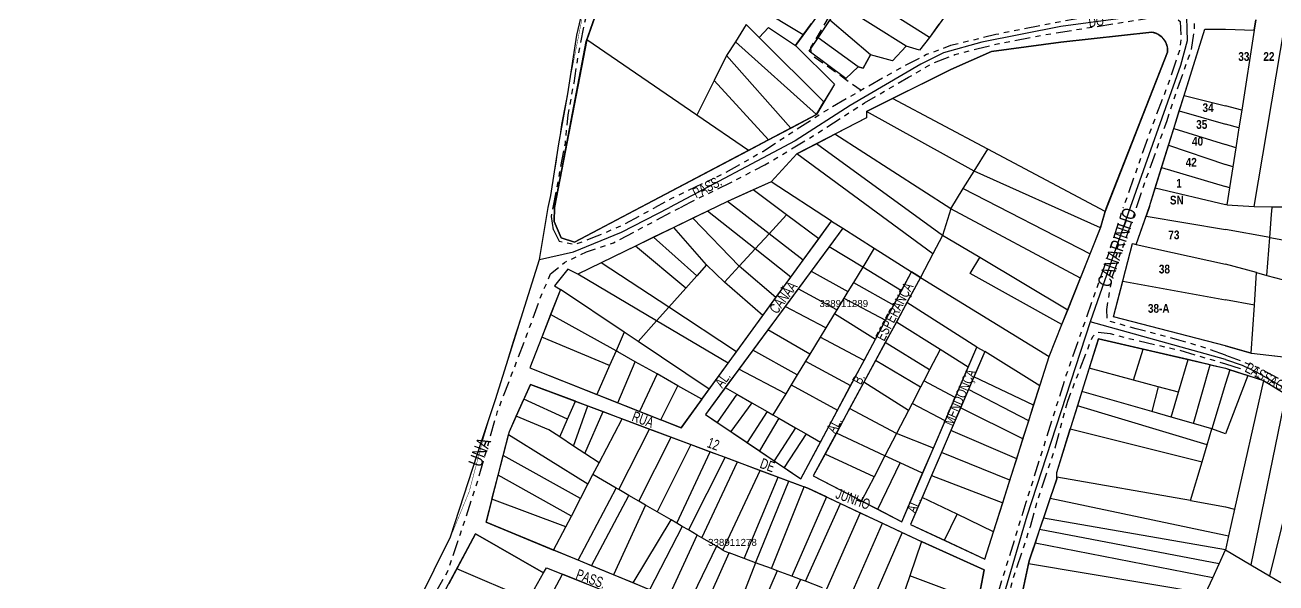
# Model space of a CAD drawing. Extents: x 207770 to 208809, y 4847431 to 4849212.
# Drawn here: x 207770.1 to 208129.2, y 4847852.4 to 4848012.6 of the extents above; entities that cross this region are included whole.
import ezdxf
from ezdxf.enums import TextEntityAlignment as Align

# ---------------------------------------------------------------- set-up
doc = ezdxf.new("R2010")
doc.units = 0
doc.header["$LTSCALE"] = 1.5
doc.header["$MEASUREMENT"] = 0
doc.linetypes.add('TRACO_15', pattern=[3, 2, -1])
doc.linetypes.add('TRACO_25', pattern=[8, 3, -1, 1, -1, 1, -1])
for name, color, linetype in [('CD-MALHA-LOTES', 40, 'CONTINUOUS'), ('CD_TXT_QUADRA', 1, 'CONTINUOUS'), ('LM-LIM-SETOR-FISCAL', 7, 'CONTINUOUS'), ('RU-QUADRAS', 6, 'CONTINUOUS'), ('SV-CAMINHO-TRILHA', 20, 'CONTINUOUS'), ('SV-EIXO-ROD-ESTR', 7, 'CONTINUOUS'), ('SV-EIXO-RUA-N-PAV', 6, 'CONTINUOUS'), ('SV-EST-M-N-PAV', 20, 'CONTINUOUS'), ('SV-RUA-NAO-PAV-S-GUIA-C-GUIA', 7, 'CONTINUOUS'), ('SV-TXT-RUA-N-PAV-S-GUIA-C-GUIA', 7, 'CONTINUOUS'), ('Th_NmrPort', 7, 'CONTINUOUS')]:
    doc.layers.add(name, color=color, linetype=linetype)
doc.styles.add('ARIAL', font='ARIAL.TTF')
doc.styles.get("Standard").update_dxf_attribs({"font": 'swisscbo.ttf'})
doc.linetypes.add('Limite', pattern='A,20,-3,[130,ltypeshp.shx,S=6.35,R=0,X=0,Y=0],-3,20', length=46)

msp = doc.modelspace()

# ---------------------------------------------------------------- linework, layer by layer
at = {"layer": 'CD-MALHA-LOTES', "linetype": 'Continuous'}
for p, q in [((208123.46, 4848014.03), (208122.97, 4848011.12)), ((208102.83, 4847992.36), (208108.74, 4848011.38)), ((208108.74, 4848011.38), (208114.75, 4848011.38)), ((208114.75, 4848011.38), (208122.97, 4848011.12)), ((208122.97, 4848011.12), (208119.37, 4847988.15)), ((208122.93, 4847960.41), (208131.78, 4848012.59)), ((208101.44, 4847987.9), (208102.83, 4847992.36)), ((208102.83, 4847992.36), (208114.75, 4847989.35)), ((208119.37, 4847988.15), (208114.75, 4847989.35)), ((208099.88, 4847982.89), (208101.44, 4847987.9)), ((208101.44, 4847987.9), (208114.75, 4847984.11)), ((208119.37, 4847988.15), (208118.57, 4847983.03)), ((208098.38, 4847978.04), (208099.88, 4847982.89)), ((208099.88, 4847982.89), (208114.75, 4847978.27)), ((208118.57, 4847983.03), (208114.75, 4847984.11)), ((208118.57, 4847983.03), (208117.68, 4847977.33)), ((208117.68, 4847977.33), (208114.75, 4847978.27)), ((208096.38, 4847971.64), (208098.38, 4847978.04)), ((208098.38, 4847978.04), (208114.75, 4847972.49)), ((208117.68, 4847977.33), (208116.82, 4847971.8)), ((208094.57, 4847965.8), (208096.38, 4847971.64)), ((208096.38, 4847971.64), (208114.75, 4847966.16)), ((208116.82, 4847971.8), (208114.75, 4847972.49)), ((208116.82, 4847971.8), (208115.88, 4847965.85)), ((208092.9, 4847960.43), (208094.57, 4847965.8)), ((208094.57, 4847965.8), (208114.68, 4847960.99)), ((208115.88, 4847965.85), (208114.75, 4847966.16)), ((208115.88, 4847965.85), (208115.11, 4847960.9)), ((208092.9, 4847960.43), (208091.95, 4847957.72)), ((208115.11, 4847960.9), (208114.68, 4847960.99)), ((208115.11, 4847960.9), (208122.93, 4847960.41)), ((208122.93, 4847960.41), (208128.1, 4847960.39)), ((208127.92, 4847958.2), (208128.08, 4847960.14)), ((208128.1, 4847960.39), (208128.08, 4847960.14)), ((208128.1, 4847960.39), (208132, 4847960.38)), ((208089.1, 4847949.57), (208091.95, 4847957.72)), ((208091.95, 4847957.72), (208114.68, 4847953.89)), ((208127.41, 4847951.58), (208127.92, 4847958.2)), ((208127.41, 4847951.58), (208114.68, 4847953.89)), ((208085.25, 4847939.02), (208088.06, 4847949.8)), ((208088.06, 4847949.8), (208089.1, 4847949.57)), ((208089.1, 4847949.57), (208114.68, 4847943.93)), ((208126.55, 4847940.67), (208127.41, 4847951.58)), ((208127.41, 4847951.58), (208133.31, 4847950.51)), ((208123.63, 4847941.47), (208114.68, 4847943.93)), ((208082.58, 4847928.8), (208085.25, 4847939.02)), ((208085.25, 4847939.02), (208114.68, 4847933.66)), ((208123.02, 4847932.1), (208123.63, 4847941.47)), ((208123.63, 4847941.47), (208126.55, 4847940.67)), ((208126.55, 4847940.67), (208131.01, 4847939.48)), ((208123.02, 4847932.1), (208114.68, 4847933.66)), ((208122.13, 4847918.31), (208123.02, 4847932.1)), ((208114.7, 4847920.49), (208082.58, 4847928.8)), ((208114.7, 4847920.49), (208122.13, 4847918.31)), ((208122.23, 4847918.27), (208122.13, 4847918.31)), ((208130.51, 4847917.31), (208122.23, 4847918.27))]:
    msp.add_line(p, q, dxfattribs=at)
at = {"layer": 'CD-MALHA-LOTES'}
for points in [[(207955.84, 4848077.89), (207931.37, 4848008.35)], [(208029.74, 4848009), (208007.29, 4848023.19)], [(207993.51, 4848009.71), (207980.3, 4848017.71)], [(208023.07, 4848006.52), (208004.08, 4848018.38)], [(207977.13, 4848012.7), (207974.01, 4848007.77)], [(207980.84, 4848009), (207977.13, 4848012.7)], [(207980.84, 4848009), (207983.48, 4848011.84), (207991.31, 4848006.68)], [(207993.51, 4848009.71), (207995.87, 4848012.95)], [(207997.78, 4848008.92), (208001.14, 4848013.96)], [(208012.78, 4848004.04), (208001.14, 4848013.96)], [(208032.47, 4848012.76), (208029.74, 4848009)], [(207931.37, 4848008.35), (207922.06, 4847960.19), (207921.96, 4847956.1), (207923.97, 4847951.46), (207927.86, 4847950.26), (207946.72, 4847960.19), (207977.83, 4847976.57)], [(207962.99, 4847986.72), (207931.37, 4848008.35)], [(207974.01, 4848007.77), (207971.5, 4848003.82)], [(207997.28, 4847986.82), (207974.01, 4848007.77)], [(207999.44, 4847990.47), (207980.84, 4848009)], [(207991.31, 4848006.68), (207993.51, 4848009.71)], [(208009.27, 4848000.54), (208005.75, 4847997.18), (207995.23, 4848005.09), (207997.78, 4848008.92)], [(208009.27, 4848000.54), (207997.78, 4848008.92)], [(208029.74, 4848009), (208026.84, 4848005.29), (208023.07, 4848006.52)], [(207971.5, 4848003.82), (207967.92, 4847996.62)], [(207989.98, 4847982.97), (207971.5, 4848003.82)], [(207991.31, 4848006.68), (208002.49, 4847995.61), (207999.44, 4847990.47)], [(208009.27, 4848000.54), (208010.69, 4848000.13), (208012.78, 4848004.04)], [(208023.07, 4848006.52), (208019.09, 4848002.3), (208012.78, 4848004.04)], [(207967.92, 4847996.62), (207962.99, 4847986.72)], [(207983.55, 4847979.59), (207967.92, 4847996.62)], [(207997.28, 4847986.82), (207999.44, 4847990.47)], [(208011.63, 4847987.76), (208019.11, 4847991.47)], [(208046.5, 4847976.87), (208019.11, 4847991.47)], [(207977.83, 4847976.57), (207962.99, 4847986.72)], [(207989.98, 4847982.97), (207997.28, 4847986.82)], [(208011.63, 4847987.76), (208011.63, 4847985.92), (208002.59, 4847981.22)], [(208042.55, 4847970.6), (208011.63, 4847987.76)], [(207983.55, 4847979.59), (207989.98, 4847982.97)], [(207977.83, 4847976.57), (207983.55, 4847979.59)], [(207991.66, 4847975.53), (207997.28, 4847978.45)], [(207997.28, 4847978.45), (208002.59, 4847981.22)], [(208033.52, 4847952.17), (207997.28, 4847978.45)], [(208035.88, 4847959.78), (208002.59, 4847981.22)], [(207984.32, 4847967.58), (207991.66, 4847975.53)], [(208030.71, 4847946.83), (207991.66, 4847975.53)], [(208042.55, 4847970.6), (208046.5, 4847976.87)], [(208080.21, 4847959.06), (208046.5, 4847976.87)], [(207984.32, 4847967.58), (207979.13, 4847965.21)], [(208001.59, 4847956.2), (207984.32, 4847967.58)], [(208039.4, 4847965.59), (208042.55, 4847970.6)], [(208078.88, 4847954.32), (208042.55, 4847970.6)], [(207979.13, 4847965.21), (207971.8, 4847961.87)], [(207988.74, 4847958.06), (207979.13, 4847965.21)], [(208035.88, 4847959.78), (208039.4, 4847965.59)], [(208039.4, 4847965.59), (208075.89, 4847946.85)], [(207971.8, 4847961.87), (207966, 4847959.16)], [(207983.71, 4847952.62), (207971.8, 4847961.87)], [(207961.76, 4847957.09), (207956.33, 4847954.44)], [(207966, 4847959.16), (207961.76, 4847957.09)], [(207975.14, 4847943.35), (207961.76, 4847957.09)], [(207979.69, 4847948.27), (207966, 4847959.16)], [(207983.71, 4847952.62), (207988.74, 4847958.06)], [(207997.95, 4847951.21), (207988.74, 4847958.06)], [(208035.88, 4847959.78), (208033.52, 4847952.17)], [(208073.09, 4847939.87), (208035.88, 4847959.78)], [(208078.88, 4847954.32), (208080.21, 4847959.06)], [(207956.33, 4847954.44), (207950.54, 4847951.61)], [(207965.75, 4847943.73), (207956.33, 4847954.44)], [(207997.95, 4847951.21), (208001.59, 4847956.2)], [(208004.89, 4847954.19), (208000.97, 4847948.89)], [(208001.59, 4847956.2), (208004.89, 4847954.19)], [(208004.89, 4847954.19), (208013.89, 4847948.47)], [(208075.89, 4847946.85), (208078.88, 4847954.32)], [(207950.54, 4847951.61), (207945.39, 4847949.1)], [(207962.93, 4847940.57), (207950.54, 4847951.61)], [(207979.69, 4847948.27), (207983.71, 4847952.62)], [(207993.47, 4847945.05), (207983.71, 4847952.62)], [(207993.47, 4847945.05), (207997.95, 4847951.21)], [(208033.52, 4847952.17), (208030.71, 4847946.83)], [(208044.18, 4847945.79), (208033.52, 4847952.17)], [(207945.39, 4847949.1), (207935.51, 4847944.27)], [(207959.77, 4847937.02), (207945.39, 4847949.1)], [(207975.14, 4847943.35), (207979.69, 4847948.27)], [(207989.9, 4847940.15), (207979.69, 4847948.27)], [(208000.97, 4847948.89), (207995.79, 4847941.87)], [(208010.58, 4847943.04), (208000.97, 4847948.89)], [(208013.89, 4847948.47), (208010.58, 4847943.04)], [(208013.89, 4847948.47), (208024.56, 4847941.69)], [(208030.71, 4847946.83), (208027.14, 4847940.05)], [(208067.77, 4847926.58), (208041.45, 4847941.22), (208044.18, 4847945.79)], [(208069.41, 4847930.68), (208044.18, 4847945.79)], [(208073.09, 4847939.87), (208075.89, 4847946.85)], [(207928.79, 4847940.99), (207925.95, 4847942.49), (207922.13, 4847937.67), (207923.78, 4847936.59)], [(207935.51, 4847944.27), (207928.79, 4847940.99)], [(207954.89, 4847931.54), (207935.51, 4847944.27)], [(207965.75, 4847943.73), (207962.93, 4847940.57)], [(207970.86, 4847938.72), (207965.75, 4847943.73)], [(207970.86, 4847938.72), (207975.14, 4847943.35)], [(207985.65, 4847934.31), (207975.77, 4847942.71), (207975.14, 4847943.35)], [(207989.9, 4847940.15), (207993.47, 4847945.05)], [(208010.58, 4847943.04), (208007.92, 4847938.67)], [(208021.67, 4847936.28), (208010.58, 4847943.04)], [(207951.39, 4847927.61), (207928.79, 4847940.99)], [(207962.93, 4847940.57), (207959.77, 4847937.02)], [(207981.89, 4847929.16), (207970.86, 4847938.72)], [(207985.65, 4847934.31), (207989.9, 4847940.15)], [(207995.79, 4847941.87), (207992.09, 4847936.86)], [(207995.79, 4847941.87), (208006.34, 4847936.06)], [(208007.92, 4847938.67), (208006.34, 4847936.06)], [(208007.92, 4847938.67), (208019.46, 4847932.14)], [(208021.67, 4847936.28), (208024.56, 4847941.69)], [(208027.14, 4847940.05), (208023.25, 4847932.85)], [(208027.14, 4847940.05), (208026.84, 4847940.24), (208024.56, 4847941.69)], [(208027.14, 4847940.05), (208064.11, 4847917.43)], [(208069.41, 4847930.68), (208073.09, 4847939.87)], [(207923.78, 4847936.59), (207920.99, 4847929.42)], [(207942.1, 4847924.34), (207923.78, 4847936.59)], [(207959.77, 4847937.02), (207954.89, 4847931.54)], [(207992.09, 4847936.86), (207988.31, 4847931.74)], [(208003.12, 4847930.77), (207992.09, 4847936.86)], [(208006.34, 4847936.06), (208005.19, 4847934.17)], [(208019.46, 4847932.14), (208021.67, 4847936.28)], [(207954.89, 4847931.54), (207951.39, 4847927.61)], [(207974.33, 4847918.77), (207954.89, 4847931.54)], [(207981.89, 4847929.16), (207985.65, 4847934.31)], [(207988.31, 4847931.74), (207983.34, 4847925.02)], [(207999.98, 4847925.62), (207988.31, 4847931.74)], [(208005.19, 4847934.17), (208003.12, 4847930.77)], [(208005.19, 4847934.17), (208017.13, 4847927.78)], [(208017.13, 4847927.78), (208019.46, 4847932.14)], [(208023.25, 4847932.85), (208020.24, 4847927.28)], [(208043.31, 4847920.04), (208023.25, 4847932.85)], [(207920.99, 4847929.42), (207918.46, 4847922.9)], [(207939.75, 4847918.98), (207920.99, 4847929.42)], [(207974.33, 4847918.77), (207981.89, 4847929.16)], [(208002.49, 4847929.74), (207999.98, 4847925.62)], [(208003.12, 4847930.77), (208002.49, 4847929.74)], [(208002.49, 4847929.74), (208014.24, 4847922.36)], [(208067.77, 4847926.58), (208069.41, 4847930.68)], [(207942.1, 4847924.34), (207939.75, 4847918.98)], [(207946.1, 4847921.67), (207942.1, 4847924.34)], [(207951.39, 4847927.61), (207946.1, 4847921.67)], [(207971.92, 4847915.46), (207951.39, 4847927.61)], [(207983.34, 4847925.02), (207979.05, 4847919.21)], [(207995.41, 4847918.09), (207983.34, 4847925.02)], [(207999.98, 4847925.62), (207998.36, 4847922.95)], [(208014.24, 4847922.36), (208017.13, 4847927.78)], [(208020.24, 4847927.28), (208017.06, 4847921.39)], [(208032.8, 4847919.4), (208020.24, 4847927.28)], [(208064.11, 4847917.43), (208067.77, 4847926.58)], [(207918.46, 4847922.9), (207915.04, 4847914.09), (207934.27, 4847906.48)], [(207937.91, 4847914.79), (207918.46, 4847922.9)], [(207966.5, 4847908.02), (207946.1, 4847921.67)], [(207998.36, 4847922.95), (207995.41, 4847918.09)], [(208010.98, 4847916.26), (207998.36, 4847922.95)], [(208010.98, 4847916.26), (208014.24, 4847922.36)], [(208017.06, 4847921.39), (208014.29, 4847916.25)], [(208029.79, 4847913.6), (208017.06, 4847921.39)], [(208091.05, 4847919.51), (208078.22, 4847922.5), (208075.57, 4847914)], [(207939.75, 4847918.98), (207937.91, 4847914.79)], [(207945.24, 4847915.9), (207940.27, 4847918.69), (207939.75, 4847918.98)], [(207971.92, 4847915.46), (207974.33, 4847918.77)], [(207979.05, 4847919.21), (207975, 4847913.73)], [(207991.78, 4847912.13), (207979.05, 4847919.21)], [(207995.41, 4847918.09), (207994.15, 4847916.03)], [(208032.8, 4847919.4), (208029.79, 4847913.6)], [(208040.86, 4847914.34), (208032.8, 4847919.4)], [(208040.86, 4847914.34), (208043.31, 4847920.04)], [(208045.65, 4847918.81), (208042.51, 4847911.53)], [(208043.31, 4847920.04), (208045.65, 4847918.81)], [(208061.43, 4847908.99), (208045.65, 4847918.81)], [(208061.43, 4847908.99), (208064.11, 4847917.43)], [(208088.33, 4847910.57), (208091.05, 4847919.51)], [(208104.02, 4847916.49), (208091.05, 4847919.51)], [(207937.91, 4847914.79), (207934.27, 4847906.48)], [(207940.3, 4847904.09), (207945.24, 4847915.9)], [(207951.53, 4847912.37), (207945.24, 4847915.9)], [(207966.5, 4847908.02), (207971.92, 4847915.46)], [(207975, 4847913.73), (207971.13, 4847908.49)], [(207988.48, 4847906.71), (207975, 4847913.73)], [(207994.15, 4847916.03), (207991.78, 4847912.13)], [(207994.15, 4847916.03), (208007.11, 4847909.02)], [(208007.11, 4847909.02), (208010.98, 4847916.26)], [(208014.29, 4847916.25), (208010.9, 4847909.98)], [(208027.17, 4847908.56), (208014.29, 4847916.25)], [(208029.79, 4847913.6), (208028.15, 4847910.44)], [(208037.1, 4847905.61), (208040.86, 4847914.34)], [(208075.57, 4847914), (208073.5, 4847907.34)], [(208088.33, 4847910.57), (208075.57, 4847914)], [(208101.22, 4847907.1), (208104.02, 4847916.49)], [(208110.27, 4847915.03), (208104.02, 4847916.49)], [(208105.55, 4847898.12), (208110.27, 4847915.03)], [(208110.27, 4847915.03), (208114.72, 4847914), (208115.95, 4847913.6)], [(207951.53, 4847912.37), (207946.47, 4847901.64)], [(207957.52, 4847909.01), (207951.53, 4847912.37)], [(207991.78, 4847912.13), (207990.03, 4847909.26)], [(208010.9, 4847909.98), (208006.82, 4847902.42)], [(208023.71, 4847901.9), (208010.9, 4847909.98)], [(208028.15, 4847910.44), (208027.17, 4847908.56)], [(208037.1, 4847905.61), (208028.15, 4847910.44)], [(208042.51, 4847911.53), (208040.95, 4847907.9)], [(208059.64, 4847903.37), (208042.51, 4847911.53)], [(208095.41, 4847908.66), (208088.33, 4847910.57)], [(207928.08, 4847904.54), (207915.16, 4847909.38), (207913.27, 4847905.12)], [(207934.27, 4847906.48), (207940.3, 4847904.09)], [(207952.65, 4847899.19), (207957.52, 4847909.01)], [(207964.41, 4847905.15), (207957.52, 4847909.01)], [(207964.41, 4847905.15), (207966.5, 4847908.02)], [(207971.13, 4847908.49), (207965.43, 4847900.77), (207968.83, 4847898.47)], [(207974.44, 4847906.59), (207968.83, 4847898.47)], [(207971.13, 4847908.49), (207974.44, 4847906.59)], [(207974.44, 4847906.59), (207978.75, 4847904.12)], [(207988.48, 4847906.71), (207984.79, 4847900.65)], [(207990.03, 4847909.26), (207988.48, 4847906.71)], [(207990.03, 4847909.26), (208003.34, 4847901.96)], [(208003.34, 4847901.96), (208007.11, 4847909.02)], [(208027.17, 4847908.56), (208024.75, 4847903.89)], [(208040.95, 4847907.9), (208038.69, 4847902.64)], [(208058.22, 4847898.87), (208040.95, 4847907.9)], [(208059.64, 4847903.37), (208061.43, 4847908.99)], [(208073.5, 4847907.34), (208072.23, 4847903.26)], [(208093.6, 4847901.56), (208073.5, 4847907.34)], [(208095.41, 4847908.66), (208093.6, 4847901.56)], [(208101.22, 4847907.1), (208095.41, 4847908.66)], [(208099.1, 4847899.98), (208101.22, 4847907.1)], [(207911.12, 4847900.25), (207913.27, 4847905.12)], [(207925.81, 4847899.37), (207913.27, 4847905.12)], [(207925.81, 4847899.37), (207928.08, 4847904.54)], [(207927.54, 4847891.68), (207931.68, 4847903.19)], [(207928.08, 4847904.54), (207931.68, 4847903.19)], [(207931.68, 4847903.19), (207936.07, 4847901.55)], [(207940.3, 4847904.09), (207946.47, 4847901.64)], [(207964.41, 4847905.15), (207958.41, 4847896.91), (207952.65, 4847899.19)], [(207978.75, 4847904.12), (207972.7, 4847895.86)], [(207978.75, 4847904.12), (207983.15, 4847901.59)], [(208024.75, 4847903.89), (208023.71, 4847901.9)], [(208034.24, 4847898.95), (208024.75, 4847903.89)], [(208034.24, 4847898.95), (208037.1, 4847905.61)], [(208058.22, 4847898.87), (208059.64, 4847903.37)], [(208072.23, 4847903.26), (208070.16, 4847896.62)], [(208109.43, 4847891.98), (208072.23, 4847903.26)], [(207908.92, 4847894.93), (207909.15, 4847895.82), (207911.12, 4847900.25)], [(207923.59, 4847894.31), (207920.5, 4847896.36), (207911.12, 4847900.25)], [(207923.59, 4847894.31), (207925.81, 4847899.37)], [(207930.8, 4847889.52), (207936.07, 4847901.55)], [(207934.87, 4847886.82), (207941.48, 4847899.53)], [(207936.07, 4847901.55), (207941.48, 4847899.53)], [(207941.48, 4847899.53), (207949.41, 4847896.56)], [(207946.47, 4847901.64), (207952.65, 4847899.19)], [(207983.15, 4847901.59), (207977.41, 4847892.68)], [(207986.47, 4847899.68), (207980.96, 4847890.28)], [(207983.15, 4847901.59), (207984.79, 4847900.65)], [(207984.79, 4847900.65), (207986.47, 4847899.68)], [(207986.47, 4847899.68), (207991.32, 4847896.91)], [(207998.46, 4847892.81), (208003.34, 4847901.96)], [(208006.82, 4847902.42), (208003, 4847895.35)], [(208020.28, 4847895.29), (208006.82, 4847902.42)], [(208023.71, 4847901.9), (208020.28, 4847895.29)], [(208038.69, 4847902.64), (208035.89, 4847896.15)], [(208056.58, 4847893.73), (208038.69, 4847902.64)], [(208099.1, 4847899.98), (208093.6, 4847901.56)], [(208105.55, 4847898.12), (208099.1, 4847899.98)], [(207940.56, 4847879.17), (207949.41, 4847896.56)], [(207949.41, 4847896.56), (207955.6, 4847894.24)], [(207968.83, 4847898.47), (207972.7, 4847895.86)], [(207972.7, 4847895.86), (207977.41, 4847892.68)], [(207991.32, 4847896.91), (207985.14, 4847887.46)], [(207991.32, 4847896.91), (207994.37, 4847895.15)], [(208030.86, 4847891.1), (208034.24, 4847898.95)], [(208035.89, 4847896.15), (208033.18, 4847889.84)], [(208054.77, 4847888), (208035.89, 4847896.15)], [(208056.58, 4847893.73), (208058.22, 4847898.87)], [(208066.29, 4847882.73), (208066.26, 4847884.09), (208070.16, 4847896.62)], [(208070.16, 4847896.62), (208107.98, 4847887.17)], [(208110.81, 4847896.61), (208105.55, 4847898.12)], [(208109.43, 4847891.98), (208110.81, 4847896.61)], [(207907.37, 4847888.93), (207908.92, 4847894.93)], [(207931.7, 4847880.73), (207908.92, 4847894.93)], [(207927.54, 4847891.68), (207923.59, 4847894.31)], [(207946.3, 4847875.84), (207955.6, 4847894.24)], [(207961.26, 4847892.13), (207951.54, 4847872.79)], [(207955.6, 4847894.24), (207961.26, 4847892.13)], [(207961.26, 4847892.13), (207966.77, 4847890.06)], [(207977.41, 4847892.68), (207980.96, 4847890.28)], [(207994.37, 4847895.15), (207988.01, 4847885.52)], [(207988.01, 4847885.52), (207992.83, 4847882.27), (207998.46, 4847892.81)], [(207994.37, 4847895.15), (207998.46, 4847892.81)], [(208003, 4847895.35), (207999.77, 4847889.36)], [(208016.96, 4847888.91), (208003, 4847895.35)], [(208020.28, 4847895.29), (208016.96, 4847888.91)], [(208030.86, 4847891.1), (208020.28, 4847895.29)], [(208054.77, 4847888), (208056.58, 4847893.73)], [(208107.98, 4847887.17), (208109.43, 4847891.98)], [(207905.92, 4847883.3), (207907.37, 4847888.93)], [(207929.57, 4847876.64), (207907.37, 4847888.93)], [(207930.8, 4847889.52), (207927.54, 4847891.68)], [(207934.87, 4847886.82), (207930.8, 4847889.52)], [(207957.22, 4847869.5), (207966.77, 4847890.06)], [(207971.04, 4847888.47), (207960.53, 4847867.58)], [(207966.77, 4847890.06), (207971.04, 4847888.47)], [(207971.04, 4847888.47), (207974.66, 4847887.11)], [(207980.96, 4847890.28), (207985.14, 4847887.46)], [(207999.77, 4847889.36), (207996.39, 4847883.11), (208010.22, 4847875.94)], [(208013.82, 4847882.86), (207999.77, 4847889.36)], [(208016.96, 4847888.91), (208013.82, 4847882.86)], [(208021.33, 4847886.9), (208016.96, 4847888.91)], [(208027.78, 4847883.93), (208030.86, 4847891.1)], [(208033.18, 4847889.84), (208030.34, 4847883.25)], [(208052.82, 4847881.86), (208033.18, 4847889.84)], [(207933.13, 4847883.49), (207934.87, 4847886.82)], [(207964.36, 4847865.35), (207974.66, 4847887.11)], [(207974.66, 4847887.11), (207981.17, 4847884.68)], [(207985.14, 4847887.46), (207988.01, 4847885.52)], [(208014.87, 4847873.52), (208021.33, 4847886.9)], [(208027.78, 4847883.93), (208021.33, 4847886.9)], [(208052.82, 4847881.86), (208054.77, 4847888)], [(208104.63, 4847876), (208107.98, 4847887.17)], [(207904.14, 4847876.38), (207905.92, 4847883.3)], [(207926.93, 4847871.56), (207905.92, 4847883.3)], [(207931.7, 4847880.73), (207933.13, 4847883.49)], [(207939.84, 4847879.59), (207933.13, 4847883.49)], [(207970.43, 4847861.83), (207981.17, 4847884.68)], [(207976.5, 4847859.43), (207986.31, 4847882.75)], [(207979.83, 4847858.19), (207980.08, 4847858.83), (207989.35, 4847881.62)], [(207981.17, 4847884.68), (207986.31, 4847882.75)], [(207986.31, 4847882.75), (207989.35, 4847881.62)], [(207989.35, 4847881.62), (207993.74, 4847879.97)], [(208013.82, 4847882.86), (208010.22, 4847875.94)], [(208014.87, 4847873.52), (208021.76, 4847869.94), (208027.78, 4847883.93)], [(208030.34, 4847883.25), (208027.61, 4847876.89)], [(208030.34, 4847883.25), (208050.77, 4847875.41)], [(208050.77, 4847875.41), (208052.82, 4847881.86)], [(208066.29, 4847882.73), (208066.3, 4847882.31), (208064.43, 4847876.76)], [(208104.63, 4847876), (208066.29, 4847882.73)], [(207928.84, 4847858.89), (207939.84, 4847879.59)], [(207929.57, 4847876.64), (207931.7, 4847880.73)], [(207940.56, 4847879.17), (207939.84, 4847879.59)], [(207943.42, 4847877.51), (207940.56, 4847879.17)], [(207984.36, 4847856.49), (207993.74, 4847879.97)], [(208000.2, 4847877.05), (207994.85, 4847879.56), (207993.74, 4847879.97)], [(207904.14, 4847876.38), (207902.44, 4847869.8), (207921.84, 4847861.79)], [(207925.31, 4847868.45), (207904.14, 4847876.38)], [(207926.93, 4847871.56), (207929.57, 4847876.64)], [(207932.69, 4847857.3), (207943.42, 4847877.51)], [(207948.19, 4847874.74), (207939, 4847854.7)], [(207946.3, 4847875.84), (207943.42, 4847877.51)], [(207948.19, 4847874.74), (207946.3, 4847875.84)], [(207951.54, 4847872.79), (207948.19, 4847874.74)], [(208000.2, 4847877.05), (207990.22, 4847854.3)], [(207994.13, 4847852.84), (208004.17, 4847875.19)], [(208000.2, 4847877.05), (208004.17, 4847875.19)], [(208004.17, 4847875.19), (208009.86, 4847872.52)], [(208010.22, 4847875.94), (208014.87, 4847873.52)], [(208027.61, 4847876.89), (208024.3, 4847869.2), (208034.02, 4847864.65)], [(208037.64, 4847872.09), (208027.61, 4847876.89)], [(208048.12, 4847867.07), (208050.77, 4847875.41)], [(208064.43, 4847876.76), (208062.48, 4847871)], [(208064.43, 4847876.76), (208114.72, 4847866.1), (208115.61, 4847865.88)], [(208104.63, 4847876), (208114.72, 4847874.23), (208117.35, 4847873.58)], [(207925.31, 4847868.45), (207926.93, 4847871.56)], [(207944.64, 4847852.37), (207955.54, 4847870.47)], [(207955.54, 4847870.47), (207951.54, 4847872.79)], [(207957.22, 4847869.5), (207955.54, 4847870.47)], [(208009.86, 4847872.52), (208000.19, 4847850.57)], [(208009.86, 4847872.52), (208016.24, 4847869.53)], [(208034.02, 4847864.65), (208037.64, 4847872.09)], [(208048.12, 4847867.07), (208037.64, 4847872.09)], [(208062.48, 4847871), (208061.36, 4847867.7)], [(208114.71, 4847861.87), (208062.48, 4847871)], [(207921.84, 4847861.79), (207925.31, 4847868.45)], [(207958.75, 4847868.61), (207949.36, 4847850.42)], [(207958.75, 4847868.61), (207957.22, 4847869.5)], [(207960.53, 4847867.58), (207958.75, 4847868.61)], [(207963.07, 4847866.1), (207960.53, 4847867.58)], [(208006.84, 4847848.08), (208016.24, 4847869.53)], [(208021.91, 4847866.87), (208012.83, 4847845.85)], [(208016.24, 4847869.53), (208021.91, 4847866.87)], [(208021.91, 4847866.87), (208027.43, 4847864.28)], [(208034.02, 4847864.65), (208045.63, 4847859.22), (208048.12, 4847867.07)], [(208061.36, 4847867.7), (208060.04, 4847863.79)], [(208112.87, 4847857.84), (208061.36, 4847867.7)], [(207918.89, 4847855.31), (207899.42, 4847866.46), (207894.02, 4847856.38)], [(207954.79, 4847848.17), (207963.07, 4847866.1)], [(207964.36, 4847865.35), (207963.07, 4847866.1)], [(207968.56, 4847862.92), (207964.36, 4847865.35)], [(208027.43, 4847864.28), (208024.12, 4847854.45)], [(208043.72, 4847847.07), (208045.45, 4847856.12), (208027.68, 4847864.16), (208027.43, 4847864.28)], [(208060.04, 4847863.79), (208058.33, 4847858.75), (208058.15, 4847857.9)], [(208111.05, 4847853.86), (208060.04, 4847863.79)], [(207928.84, 4847858.89), (207921.84, 4847861.79)], [(207968.56, 4847862.92), (207960.4, 4847845.86)], [(207964.66, 4847844.1), (207972.24, 4847861.03)], [(207970.43, 4847861.83), (207968.56, 4847862.92)], [(207970.43, 4847861.83), (207971.03, 4847861.48), (207972.24, 4847861.03)], [(207976.5, 4847859.43), (207972.24, 4847861.03)], [(208112.87, 4847857.84), (208114.71, 4847861.87)], [(207894.02, 4847856.38), (207891.75, 4847852.14)], [(207914.64, 4847847.65), (207894.02, 4847856.38)], [(207918.89, 4847855.31), (207919.79, 4847856.71), (207924.41, 4847854.87)], [(207932.69, 4847857.3), (207928.84, 4847858.89)], [(207939, 4847854.7), (207932.69, 4847857.3)], [(207979.83, 4847858.19), (207973.03, 4847840.64)], [(207979.83, 4847858.19), (207976.5, 4847859.43)], [(207984.36, 4847856.49), (207979.83, 4847858.19)], [(207985.97, 4847855.89), (207984.36, 4847856.49)], [(208058.15, 4847857.9), (208054.26, 4847839.61)], [(208108.98, 4847849.32), (208058.15, 4847857.9)], [(208111.05, 4847853.86), (208112.87, 4847857.84)], [(207914.64, 4847847.65), (207918.89, 4847855.31)], [(207915.4, 4847837.93), (207924.41, 4847854.87)], [(207931.3, 4847852.12), (207924.41, 4847854.87)], [(207944.64, 4847852.37), (207939, 4847854.7)], [(207985.97, 4847855.89), (207978.49, 4847838.38)], [(207992.73, 4847853.36), (207984.57, 4847835.87)], [(207990.22, 4847854.3), (207985.97, 4847855.89)], [(207992.73, 4847853.36), (207990.22, 4847854.3)], [(207994.13, 4847852.84), (207992.73, 4847853.36)], [(207999.04, 4847851), (207994.13, 4847852.84)], [(208024.12, 4847854.45), (208021.85, 4847847.71)], [(208043.72, 4847847.07), (208024.12, 4847854.45)], [(208108.98, 4847849.32), (208111.05, 4847853.86)], [(207949.36, 4847850.42), (207944.64, 4847852.37)]]:
    msp.add_lwpolyline(points, dxfattribs=at)
msp.add_lwpolyline([(208019.11, 4847991.47), (208035.84, 4847999.77), (208047.55, 4848004.94), (208067.41, 4848007.66), (208093.58, 4848010.51, -0.392172), (208098.09, 4848004.8), (208080.21, 4847959.06)], format="xyb", dxfattribs=at)
at = {"layer": 'CD-MALHA-LOTES', "linetype": 'Continuous'}
for points in [[(208115.95, 4847913.6), (208114.72, 4847909.63), (208110.81, 4847896.61)], [(208115.95, 4847913.6), (208121.16, 4847911.91)], [(208121.16, 4847911.91), (208114.71, 4847895.18), (208110.81, 4847896.61)], [(208125.67, 4847910.45), (208117.35, 4847873.58)], [(208121.16, 4847911.91), (208125.67, 4847910.45)], [(208125.67, 4847910.45), (208132.05, 4847906.57)], [(208132.05, 4847906.57), (208122, 4847857.58)], [(208139.1, 4847902.14), (208127.32, 4847854.45)], [(208117.35, 4847873.58), (208115.61, 4847865.88)], [(208115.61, 4847865.88), (208114.71, 4847861.87)], [(208114.71, 4847861.87), (208122, 4847857.58)], [(208122, 4847857.58), (208127.32, 4847854.45)], [(208127.32, 4847854.45), (208130.65, 4847852.49)]]:
    msp.add_lwpolyline(points, dxfattribs=at)
at = {"layer": 'LM-LIM-SETOR-FISCAL', "linetype": 'Limite', "ltscale": 0.1, "const_width": 0.13, "flags": 128}
msp.add_lwpolyline([(208387.74, 4847960.83), (208385.39, 4847956.41), (208372.7, 4847939.55), (208360.03, 4847923.12), (208338.46, 4847893.58), (208321.24, 4847868.97), (208312.14, 4847857.89), (208276.54, 4847808.04), (208272.48, 4847802.93), (208271.71, 4847802.08), (208268.52, 4847797.95), (208253.29, 4847778.57), (208232.42, 4847749.78), (208215.21, 4847727.83), (208205.17, 4847714.63), (208192.91, 4847698.73), (208186.53, 4847690.93), (208173.54, 4847674.08), (208163.48, 4847661.16), (208147.66, 4847641.58), (208133.02, 4847623.08), (208125.67, 4847614.47), (208121.36, 4847609.23), (208114.68, 4847601.2), (208078.3, 4847559.8), (208054.56, 4847533.51), (208037.37, 4847514.47), (208029.62, 4847505.3), (208015.28, 4847491.97), (208000.87, 4847476.99), (207988.5, 4847465.36), (207974.43, 4847452.14), (207957.73, 4847437.02), (207941.59, 4847458.69), (207921.95, 4847493.9), (207902.09, 4847525.32), (207874.78, 4847560.94), (207864.41, 4847571.61), (207848.86, 4847587.62), (207844.08, 4847592.54), (207827.2, 4847607.7), (207822.72, 4847611.45), (207809.68, 4847622.39), (207800.34, 4847631.34), (207791.83, 4847639.49), (207789.35, 4847640.5), (207770.16, 4847648.29), (207771.56, 4847663.44), (207782.07, 4847685.13), (207788.79, 4847698.98), (207805.8, 4847721.97), (207814.75, 4847736.4), (207832.06, 4847762.95), (207843.32, 4847778.24), (207853.99, 4847795.84), (207866.98, 4847818.64), (207870.47, 4847825.73), (207872.42, 4847829.43), (207878.3, 4847837.34), (207892.25, 4847865.58), (207897.62, 4847878.65), (207901.41, 4847892.98), (207910.26, 4847922.04), (207916.42, 4847941.01), (207917.77, 4847945.28), (207920.32, 4847960.19), (207921, 4847963.57), (207922.67, 4847973.36), (207924.02, 4847983.95), (207931.75, 4848023.44), (207935.95, 4848038.31), (207938.8, 4848047.89), (207943.28, 4848060.34), (207947.6, 4848075.6), (207952.19, 4848088.84), (207955.63, 4848098.17), (207961.45, 4848112.84), (207964.22, 4848121.42), (207967.4, 4848130.11), (207973.09, 4848141.61), (207976.41, 4848152.41), (207981.76, 4848167.44), (207984.51, 4848174.56), (207987.4, 4848183.31), (207991.07, 4848194.77), (207997.36, 4848212.8), (208002.27, 4848228.55), (208006.89, 4848242.28), (208009.71, 4848251.17), (208010.53, 4848262.57), (208010.65, 4848271.5), (208007.64, 4848282.49), (208006.08, 4848286.4), (208004.29, 4848290.86), (208001.28, 4848301.24), (208000.94, 4848308.61), (207998.94, 4848313.63), (207994.8, 4848328.69), (207985.88, 4848361.34), (207983.37, 4848372.15), (207979.52, 4848388.8), (207973.97, 4848405.11), (207970.3, 4848417.74), (207965.62, 4848437.71), (207963.58, 4848460.32), (207962.76, 4848468.22), (207962.44, 4848471.73), (207961.77, 4848475.9), (207962.87, 4848484.57), (207968.53, 4848505.21), (207970.47, 4848512.96), (207974.12, 4848527.55), (207979.22, 4848544.32), (207981.13, 4848552.93), (207986.21, 4848576.49), (207989.51, 4848588.21), (207992.35, 4848598.91), (207992.71, 4848609.76), (207992.34, 4848618.14), (207991.98, 4848624.34), (207987.97, 4848639.65), (207983.23, 4848650.23), (207980.21, 4848656.63), (207959.42, 4848694.96), (207955.87, 4848700.21), (207953.61, 4848706.94), (207951.29, 4848714.3), (207971.45, 4848736.35), (207987.06, 4848754.07), (208002.88, 4848772.47), (208029.39, 4848802.29), (208055.4, 4848834.16), (208062.6, 4848842.56), (208082.48, 4848868.63), (208089.08, 4848877.86), (208092.97, 4848883.15), (208114.75, 4848908.34), (208139.11, 4848938.69), (208163.14, 4848966.59), (208183.89, 4848990.29), (208194.01, 4849003.09), (208207.85, 4849021.47), (208221.58, 4849039.46), (208250.83, 4849074.09), (208264.95, 4849090.56), (208282.06, 4849112.13), (208291.24, 4849122.44), (208299.16, 4849131.8), (208314.36, 4849149.75), (208327.89, 4849167.36), (208335.74, 4849174.95), (208349.86, 4849193.3), (208367.01, 4849211.9), (208367.02, 4849211.91), (208367.02, 4849211.91), (208402.2, 4849155.79), (208402.25, 4849155.72), (208429.5, 4849112.02), (208453.81, 4849072.29), (208482.55, 4849030.03), (208521.39, 4848970.95), (208585.69, 4848869.65), (208612.48, 4848823.84), (208624.45, 4848802.17), (208639.28, 4848776.94), (208652.13, 4848760.19), (208668.52, 4848742.75), (208684.73, 4848728.15), (208706.07, 4848712.27), (208727.59, 4848696.03), (208744.9, 4848683.1), (208751.03, 4848678.41), (208757.87, 4848673.17), (208770.42, 4848663.2), (208781.51, 4848653.45), (208792.86, 4848644.02), (208808.5, 4848628.81), (208808.48, 4848628.77), (208798.22, 4848603.07), (208793.99, 4848590.52), (208787.55, 4848564.61), (208780.19, 4848529.56), (208780.03, 4848528.56), (208775.62, 4848500.61), (208772.38, 4848478.81), (208771.96, 4848476.02), (208769, 4848457.33), (208766.41, 4848441.62), (208759.53, 4848407.51), (208755.2, 4848382.65), (208749.3, 4848353.13), (208743.24, 4848317.57), (208742.79, 4848315.53), (208738.22, 4848294.77), (208731.38, 4848265.21), (208731.18, 4848264.34), (208716.32, 4848198.55), (208711.49, 4848173.57), (208704.3, 4848155.03), (208695.04, 4848146.22), (208686.45, 4848144.64), (208674.24, 4848143.51), (208647.48, 4848139.92), (208628.43, 4848137.9), (208584.96, 4848131.08), (208568.46, 4848127.46), (208541.32, 4848121.06), (208527.85, 4848117.82), (208527.06, 4848117.55), (208507.44, 4848110.65), (208506.58, 4848110.03), (208504.48, 4848108.51), (208486.9, 4848092.67), (208451.25, 4848044.39), (208435.17, 4848022.56), (208429.87, 4848015.38), (208423.26, 4848006.94), (208388.59, 4847961.94), (208387.74, 4847960.83)], close=True, dxfattribs=at)
at = {"layer": 'RU-QUADRAS', "color": 6, "linetype": 'Continuous'}
for points in [[(208007.82, 4848029.4), (207991.31, 4848006.68), (208002.49, 4847995.61), (207997.28, 4847986.82), (207927.86, 4847950.26), (207923.97, 4847951.46), (207921.96, 4847956.1), (207922.06, 4847960.19), (207931.2, 4848007.86), (208012.98, 4848240.28)], [(208034.8, 4848015.96), (208029.74, 4848009), (208026.84, 4848005.29), (208023.07, 4848006.52), (208019.09, 4848002.3), (208012.78, 4848004.04), (208010.69, 4848000.13), (208009.27, 4848000.54), (208005.75, 4847997.18), (207995.23, 4848005.09), (208010.3, 4848027.7)], [(208138.69, 4847916.36), (208122.23, 4847918.27), (208122.13, 4847918.31), (208114.7, 4847920.49), (208082.58, 4847928.8), (208088.06, 4847949.8), (208089.1, 4847949.57), (208092.9, 4847960.43), (208108.74, 4848011.38), (208114.73, 4848011.36), (208122.97, 4848011.12), (208123.46, 4848014.03)]]:
    msp.add_lwpolyline(points, dxfattribs=at)
msp.add_lwpolyline([(208067.77, 4847926.58), (208078.97, 4847954.55), (208080.52, 4847960.19), (208098.09, 4848004.8, 0.174713), (208097.14, 4848008.29, 0.086462), (208095.84, 4848009.59, 0.057562), (208094.76, 4848010.18), (208094.18, 4848010.38), (208093.58, 4848010.51), (208067.41, 4848007.66), (208047.55, 4848004.94), (208035.84, 4847999.77), (208011.63, 4847987.76), (208011.63, 4847985.92), (207991.66, 4847975.53), (207984.32, 4847967.58), (207971.8, 4847961.87), (207966, 4847959.16), (207928.79, 4847940.99), (207925.95, 4847942.49), (207922.13, 4847937.67), (207923.78, 4847936.59), (207915.04, 4847914.09), (207958.41, 4847896.91), (208001.59, 4847956.2), (208004.89, 4847954.19), (207965.43, 4847900.77), (207992.83, 4847882.27), (208024.56, 4847941.69), (208027.14, 4847940.05), (207996.39, 4847883.11), (208021.76, 4847869.94), (208043.31, 4847920.04), (208045.65, 4847918.81), (208024.3, 4847869.2), (208045.63, 4847859.22), (208064.11, 4847917.43)], format="xyb", close=True, dxfattribs=at)
for points in [[(208049.24, 4847816.06), (208058.33, 4847858.75), (208066.3, 4847882.31), (208066.26, 4847884.09), (208078.22, 4847922.5), (208114.72, 4847914), (208125.67, 4847910.45), (208132.05, 4847906.57), (208151.13, 4847894.58), (208167.52, 4847883.66), (208189.07, 4847868.64), (208196.8, 4847861.68), (208185.71, 4847844.23), (208182.21, 4847839.58), (208178.15, 4847833.56), (208173.04, 4847827.54), (208162.68, 4847814.28), (208131.41, 4847774.55), (208114.71, 4847786.05), (208110.08, 4847789.44), (208096.46, 4847797.47), (208096.72, 4847798.64), (208050.14, 4847813.81)], [(207902.44, 4847869.8), (207909.15, 4847895.82), (207915.16, 4847909.38), (207994.85, 4847879.56), (208027.68, 4847864.16), (208045.45, 4847856.12), (208037.42, 4847814.04)], [(207883.17, 4847836.12), (207899.42, 4847866.46), (207918.89, 4847855.31), (207919.79, 4847856.71), (208035.58, 4847810.57), (208028.32, 4847759.64), (208023.72, 4847748.12), (207960.47, 4847792.28), (207941.3, 4847804.96), (207951.85, 4847824.34), (207950.83, 4847825.31), (207939.22, 4847805.94), (207902.45, 4847827.26)]]:
    msp.add_lwpolyline(points, close=True, dxfattribs=at)
at = {"layer": 'SV-CAMINHO-TRILHA', "linetype": 'TRACO_15', "flags": 128}
msp.add_lwpolyline([(208010.11, 4847993.78), (207996.41, 4848003.51), (207995.73, 4848004.88), (207995.71, 4848006.08), (208006.62, 4848024.31)], dxfattribs=at)
at = {"layer": 'SV-EIXO-ROD-ESTR', "flags": 128}
msp.add_lwpolyline([(207920.32, 4847960.19), (207921, 4847963.57), (207923.31, 4847978.46), (207925.91, 4847992.76), (207928.51, 4848009.66), (207931.84, 4848024.04)], dxfattribs=at)
at = {"layer": 'SV-EIXO-RUA-N-PAV', "flags": 128}
for points in [[(208114.72, 4848020.33), (208103.44, 4848018.14), (208084.33, 4848014.4), (208083.87, 4848014.31), (208067.45, 4848012.15), (208044.77, 4848007.62), (208033.76, 4848004.59), (208027.28, 4848001.36), (208006.98, 4847989.48), (207991.21, 4847979.33), (207955.13, 4847960.19)], [(208103.44, 4848018.14), (208103.74, 4848008.05), (208101.79, 4848000.92), (208087.35, 4847960.19)], [(207917.77, 4847945.28), (207927.58, 4847947.46), (207941.32, 4847953.13), (207955.13, 4847960.19)], [(207917.77, 4847945.28), (207920.32, 4847960.19)], [(208087.35, 4847960.19), (208075.84, 4847927.32), (208057.68, 4847871.52), (208049.43, 4847843.46), (208043.18, 4847812.6), (208041.31, 4847803.36), (208031.93, 4847750.11), (208029.97, 4847743.39), (208029.97, 4847739.61)], [(207770.16, 4847648.29), (207771.56, 4847663.44), (207782.07, 4847685.13), (207788.79, 4847698.98), (207804.02, 4847722.27), (207818.22, 4847743.9), (207834.26, 4847766.08), (207848.1, 4847785.22), (207871.32, 4847827.96), (207872.42, 4847829.43), (207878.3, 4847837.34), (207892.25, 4847865.58), (207901.19, 4847893.27), (207905.12, 4847905.05), (207917.77, 4847945.28)], [(208114.72, 4847916.57), (208075.84, 4847927.32)], [(208114.72, 4847916.57), (208119.5, 4847914.88), (208123.73, 4847912.91), (208135.4, 4847906.2), (208149.02, 4847898.05), (208162.03, 4847890.1), (208171.01, 4847883.91), (208182.21, 4847875.81), (208193.36, 4847867.34), (208201.27, 4847861.12), (208206.98, 4847856.09), (208214.98, 4847849.43), (208229.23, 4847838.39), (208243.01, 4847827.5), (208254.46, 4847817.79), (208266.85, 4847807.99), (208272.48, 4847802.93)]]:
    msp.add_lwpolyline(points, dxfattribs=at)
at = {"layer": 'SV-EST-M-N-PAV', "linetype": 'TRACO_25', "flags": 128}
for points in [[(207921.7, 4847960.19), (207925.22, 4847978.66), (207926, 4847986.81), (207927.69, 4847995.83), (207928.93, 4848003.79), (207930.67, 4848012.86), (207932.9, 4848022.37), (207940.75, 4848045.45), (207945.36, 4848056.77), (207948.13, 4848066.26), (207952.15, 4848077.1), (207955.01, 4848088.62), (207959.75, 4848101.23), (207963.86, 4848113.93), (207968.45, 4848126.84), (207973.81, 4848139.33), (207978.71, 4848154.03), (207983.67, 4848168.26), (207987.89, 4848180.26), (207992.83, 4848194.64), (207997.91, 4848209.46), (208001.93, 4848220.13), (208005.09, 4848234.06), (208009.16, 4848242.24), (208012.56, 4848245.22)], [(207921.81, 4847953.77), (207921.2, 4847957.55), (207921.7, 4847960.19)]]:
    msp.add_lwpolyline(points, dxfattribs=at)
at = {"layer": 'SV-RUA-NAO-PAV-S-GUIA-C-GUIA', "linetype": 'TRACO_25', "flags": 128}
for points in [[(208114.72, 4848134.33), (208100.72, 4848120.91), (208089.73, 4848109.87), (208080.07, 4848100.09), (208072.03, 4848094.2), (208065.73, 4848086.04), (208060.98, 4848080.95), (208058.07, 4848077.37), (208055.91, 4848072.18), (208056.95, 4848068.74), (208067.18, 4848051.48), (208069.48, 4848045.99), (208072.29, 4848038.66), (208078.73, 4848024.62), (208081.47, 4848017.22), (208080.48, 4848015.94), (208061.84, 4848012.41), (208048.81, 4848009.81), (208035.78, 4848006.65), (208028.93, 4848004.05), (208021.38, 4848000.21), (208001.03, 4847988.6), (207990.77, 4847982), (207981.86, 4847976.18), (207970.98, 4847970.02), (207955.72, 4847962.76), (207950.97, 4847960.19)], [(208089.19, 4847960.19), (208092.08, 4847968.76), (208097.84, 4847984.89), (208101.42, 4847995.59), (208104.9, 4848005.37), (208105.79, 4848011.27), (208105.86, 4848015.16), (208107.5, 4848016.55), (208111.83, 4848017.74), (208114.72, 4848018.34)], [(207958.27, 4847960.19), (207961.14, 4847961.72), (207972.73, 4847967.34), (207982.5, 4847972.41), (207996.36, 4847980.71), (208011.11, 4847990.22), (208023.76, 4847997.56), (208030.69, 4848001.62), (208037.02, 4848004.05), (208043.33, 4848005.69), (208049.62, 4848007.22), (208062.56, 4848009.71), (208097.36, 4848015.31), (208099.78, 4848015.31), (208101.69, 4848013.54), (208101.95, 4848008.86), (208101.5, 4848005.27), (208098.7, 4847996.84), (208092.28, 4847979.86), (208085.4, 4847960.19)], [(207839.91, 4847766.59), (207852.58, 4847784.51), (207861.64, 4847800.34), (207869.49, 4847814.93), (207875.06, 4847827.92), (207884.03, 4847842.76), (207891.47, 4847855.75), (207895.13, 4847866.51), (207895.67, 4847868.17), (207900.19, 4847881.99), (207905.73, 4847901.6), (207914.36, 4847924.06), (207917.96, 4847934.06), (207920.97, 4847941.16), (207924.99, 4847944.42), (207931.28, 4847947.41), (207939.07, 4847950.02), (207950.48, 4847956.07), (207958.27, 4847960.19)], [(207921.81, 4847953.77), (207923.46, 4847950.47), (207927.9, 4847949.54), (207933.11, 4847951.51), (207941.2, 4847954.89), (207950.98, 4847960.2)], [(208114.7, 4847615.15), (208114.29, 4847615.93), (208090.18, 4847650.48), (208072.23, 4847679.48), (208057.54, 4847702.08), (208050.37, 4847712.66), (208043.46, 4847721.2), (208037.23, 4847726.78), (208032.77, 4847731.93), (208029.14, 4847735.77), (208027.81, 4847737.88), (208027.52, 4847742.31), (208030.31, 4847750.13), (208037.01, 4847786.72), (208042.27, 4847816.52), (208048.59, 4847846.74), (208055.72, 4847869.75), (208057.52, 4847875.56), (208069.02, 4847912.03), (208076.95, 4847934.61), (208080.98, 4847946.15), (208085.37, 4847960.12), (208085.4, 4847960.19)], [(208114.71, 4847917.8), (208107.59, 4847920.27), (208100.62, 4847922.28), (208089.04, 4847925.32), (208080.84, 4847927.68), (208080.63, 4847930.9), (208082.26, 4847940.48), (208086.86, 4847953.27), (208089.19, 4847960.19)], [(208114.71, 4847917.8), (208124.04, 4847914.23), (208135.93, 4847907.96), (208149.61, 4847899.96), (208156.84, 4847895.57), (208169.66, 4847886.91), (208180.96, 4847878.99), (208191.07, 4847871.08), (208194.09, 4847868.91), (208198.27, 4847866), (208200.67, 4847865.08), (208202.87, 4847866.05), (208207.16, 4847871.24), (208209.3, 4847873.81), (208213.62, 4847880.2), (208220.69, 4847890.66), (208224.3, 4847897.39), (208224.89, 4847899.78), (208223.41, 4847901.64), (208217.73, 4847905.03), (208214, 4847907.24), (208208.83, 4847910.31), (208196.44, 4847918.35), (208192.24, 4847920.89), (208179.32, 4847929.47), (208159.48, 4847942.47), (208160.28, 4847944.26), (208169.06, 4847938.76), (208177.04, 4847933.63), (208187.35, 4847926.69), (208200.94, 4847917.3), (208211.03, 4847910.6), (208214.02, 4847908.79), (208216.46, 4847907.32), (208224.39, 4847902.94), (208226.96, 4847902.02), (208228.48, 4847902.89), (208236.41, 4847913.34), (208250.44, 4847932.66), (208269.63, 4847960.19)], [(208114.71, 4847780.59), (208109.66, 4847785.55), (208103.25, 4847790.43), (208095.38, 4847794.93), (208085.03, 4847799.04), (208074.78, 4847802.29), (208059.43, 4847808.25), (208050.9, 4847812.04), (208047.6, 4847813.75), (208046.47, 4847815.22), (208046.39, 4847817.98), (208046.83, 4847822.69), (208049.78, 4847837.65), (208050.89, 4847842.83), (208053.55, 4847852.86), (208058.71, 4847868.56), (208060.44, 4847874.93), (208065.79, 4847891.14), (208069.44, 4847904.61), (208075.06, 4847919.25), (208076.6, 4847923.13), (208077.97, 4847924.42), (208081.57, 4847924.03), (208086.55, 4847922.66), (208101.27, 4847919.27), (208112.3, 4847916.01), (208114.71, 4847915.25)], [(208114.71, 4847915.25), (208118.93, 4847913.92), (208125.41, 4847910.61), (208135.16, 4847904.68), (208143.97, 4847899.11), (208159.29, 4847889.42), (208170.52, 4847881.56), (208181.92, 4847874.13), (208186.35, 4847871.03), (208195.65, 4847862.86), (208197.38, 4847861.09), (208197.44, 4847859.15), (208194.76, 4847855.28), (208189.79, 4847849.81), (208186.24, 4847844.91), (208181.8, 4847839.04), (208178.21, 4847833.64), (208169.64, 4847823.53), (208161.91, 4847813.25), (208155.41, 4847804.14), (208141.64, 4847787.64), (208130.35, 4847773.2), (208127.53, 4847770.79), (208124.91, 4847770.66), (208121.33, 4847773.37), (208115.79, 4847779.52), (208114.71, 4847780.59)]]:
    msp.add_lwpolyline(points, dxfattribs=at)

# ---------------------------------------------------------------- texts
at = {"layer": 'CD_TXT_QUADRA', "color": 7, "linetype": 'Continuous', "style": 'ARIAL'}
for s, p in [('338911289', (208005.13, 4847932.6)), ('338911278', (207973.18, 4847864.02))]:
    msp.add_text(s, height=2, dxfattribs=at).set_placement(p, align=Align.MIDDLE)
at = {"layer": 'SV-TXT-RUA-N-PAV-S-GUIA-C-GUIA', "style": 'ARIAL', "width": 0.7}
for s, height, rotation, p in [('DO', 3, 7.9996, (208075.62, 4848011.87)), ('PASS.', 3, 27.3341, (207962.75, 4847962.74)), ('CANARINHO', 4, 70.7282, (208081.57, 4847936.98)), ('AL.                           CANÃA', 3, 53.4631, (207970.22, 4847908.15)), ('AL.              B.              ESPERANÇA', 3, 62.0463, (208002.66, 4847895.1)), ('PASSAGEM', 3, 331.2908, (208120.06, 4847913.23)), ('AL.                            MENDONÇA', 3, 66.8097, (208025.74, 4847872.19)), ('RUA', 3, 340, (207944.06, 4847898.96)), ('UNA', 4, 69, (207900.98, 4847885.38)), ('12', 3, 340, (207965.66, 4847891.43)), ('DE', 3, 340, (207980.82, 4847885.49)), ('JUNHO', 3, 340, (208002.57, 4847876.79)), ('PASS.                   BORGES', 3, 340, (207927.97, 4847853.64))]:
    msp.add_text(s, height=height, rotation=rotation, dxfattribs=at).set_placement(p)
at = {"layer": 'Th_NmrPort', "color": 1}
for s, p in [('33', (208118.4, 4848003.52)), ('22', (208125.59, 4848003.52)), ('34', (208108.12, 4847988.83)), ('35', (208106.31, 4847984.01)), ('40', (208105.1, 4847979.18)), ('42', (208103.29, 4847973.15)), ('1', (208100.57, 4847967.11)), ('SN', (208098.76, 4847962.29)), ('73', (208098.31, 4847952.31)), ('38', (208095.59, 4847942.49)), ('38-A', (208092.45, 4847931.2))]:
    msp.add_text(s, height=2.5, dxfattribs=at).set_placement(p, align=Align.MIDDLE_LEFT)

doc.saveas('drawing.dxf')
